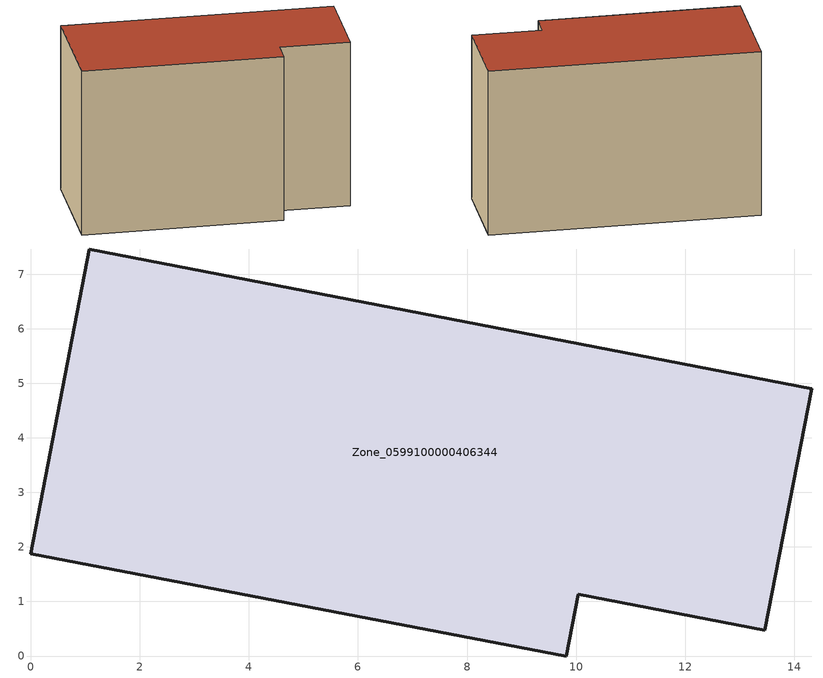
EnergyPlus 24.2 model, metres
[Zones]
Zone_0599100000406344
 floor ground (C_G): 10.04,1.13 9.82,0 0,1.88 1.07,7.47 14.32,4.91 13.46,0.47 z0
 wall outside (C_F): 1.07,7.47 0,1.88 9.82,0 10.04,1.13 13.46,0.47 14.32,4.91 1.07,7.47 z0:8.67
 roof outside (C_R): 13.46,0.47 14.32,4.91 1.07,7.47 0,1.88 9.82,0 10.04,1.13 z8.67
[BUILDING]
Pand.0599100000406344: North Axis=0; Terrain=City; Loads Convergence Tolerance Value=0.04; Temperature Convergence Tolerance Value=0.4; Solar Distribution=FullExterior; Maximum Number of Warmup Days=25; Minimum Number of Warmup Days=1
[Site:Location]
Rotterdam.The.Hague.AP_ZH_NLD Design_Conditions: Latitude=51.96; Longitude=4.45; Time Zone=1; Elevation=-4.5
[SITE:GROUNDTEMPERATURE:BUILDINGSURFACE]
18, 18, 18, 18, 18, 18, 18, 18, 18, 18, 18, 18
[MATERIAL] Thermal Absorptance=0.9; Solar Absorptance=0.7; Visible Absorptance=0.7
Name | Roughness | Thickness | Conductivity | Density | Specific Heat
G.TI.1992-2005 | MediumSmooth | 0.15 | 0.06 | 540 | 1210
F.TI.1992-2005 | Rough | 0.3 | 0.12 | 1920 | 840
R.TI.1992-2005 | MediumRough | 0.2 | 0.08 | 1500 | 1000
[CONSTRUCTION]
C_G: G.TI.1992-2005
C_F: F.TI.1992-2005
C_R: R.TI.1992-2005
[ZONE]
Zone_0599100000406344: Type=1; Multiplier=1; Ceiling Height=Autocalculate; Volume=Autocalculate; Floor Area=autocalculate; Part of Total Floor Area=Yes
[ZONEINFILTRATION:DESIGNFLOWRATE]
Infil_Zone_0599100000406344: Zone or ZoneList or Space or SpaceList=Zone_0599100000406344; Schedule=AlwaysOn; Design Flow Rate Calculation Method=Flow/Area; Flow Rate per Floor Area=0.0015; Constant Term Coefficient=1; Temperature Term Coefficient=0; Velocity Term Coefficient=0; Velocity Squared Term Coefficient=0
[HVACTEMPLATE:ZONE:IDEALLOADSAIRSYSTEM]
Zone_0599100000406344: Maximum Heating Supply Air Temperature=50; Minimum Cooling Supply Air Temperature=13; Maximum Heating Supply Air Humidity Ratio=0.0156; Minimum Cooling Supply Air Humidity Ratio=0.0077; Heating Limit=NoLimit; Cooling Limit=NoLimit; Dehumidification Control Type=ConstantSensibleHeatRatio; Cooling Sensible Heat Ratio=0.7; Dehumidification Setpoint=60; Humidification Control Type=None; Humidification Setpoint=30; Outdoor Air Method=None; Outdoor Air Flow Rate per Person=0.00944; Outdoor Air Flow Rate per Zone Floor Area=0; Outdoor Air Flow Rate per Zone=0; Demand Controlled Ventilation Type=None; Outdoor Air Economizer Type=NoEconomizer; Heat Recovery Type=None; Sensible Heat Recovery Effectiveness=0.7; Latent Heat Recovery Effectiveness=0.65
[ZONECONTROL:THERMOSTAT]
ThermostatControl_Zone_0599100000406344: Zone or ZoneList=Zone_0599100000406344; Control Type Schedule=DualSetpointControlType; Control 1=Thermostat_Zone_0599100000406344; Temperature Difference Between Cutout And Setpoint=0
[THERMOSTATSETPOINT:DUALSETPOINT]
Thermostat_Zone_0599100000406344: Heating Setpoint Temperature Schedule=HeatingSetpoint_Zone_0599100000406344; Cooling Setpoint Temperature Schedule=CoolingSetpoint_Zone_0599100000406344
[SCHEDULE:COMPACT]
HeatingSetpoint_Zone_0599100000406344: Through: 12/31, For: AllDays, Until: 24:00, 21
CoolingSetpoint_Zone_0599100000406344: Through: 12/31, For: AllDays, Until: 24:00, 24
DualSetpointControlType: Through: 12/31, For: AllDays, Until: 24:00, 4
AlwaysOn: Through: 12/31, For: AllDays, Until: 24:00, 1
